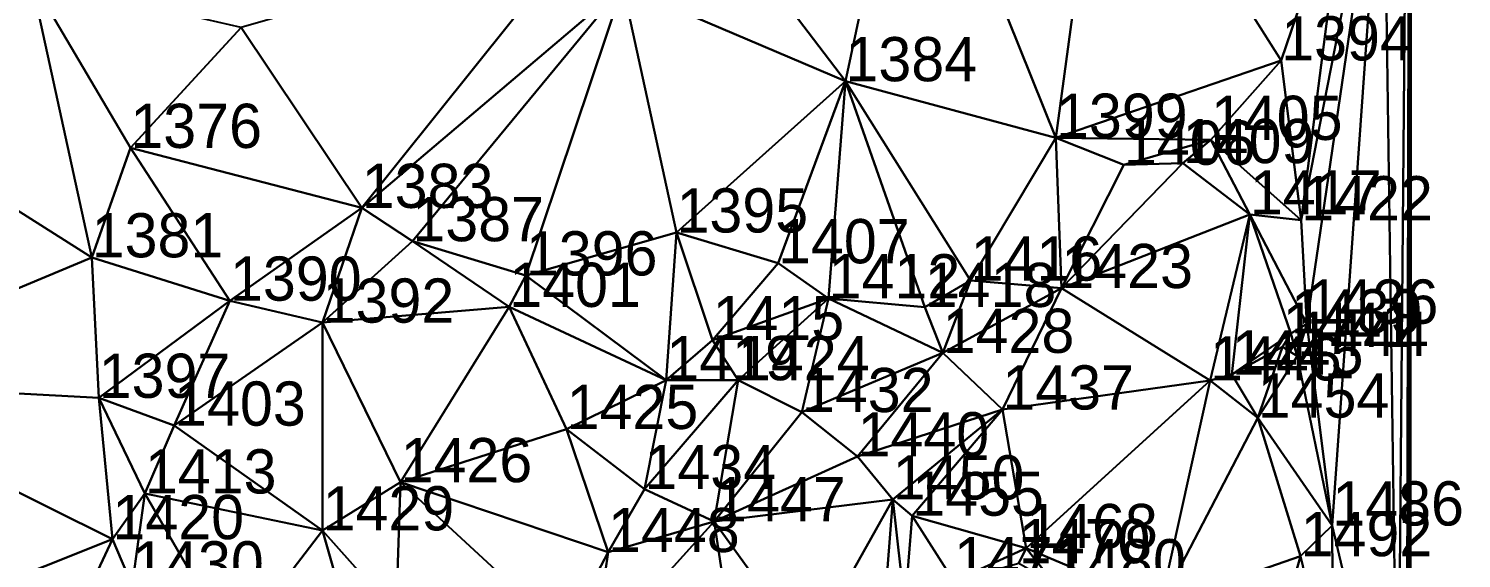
# Model space of a CAD drawing. Header units: metres. Extents: x 1121750 to 1121841, y 512624 to 512853.
# Drawn here: x 1121806.42 to 1121838.79, y 512664.54 to 512676.52 of the extents above; entities that cross this region are included whole.
import ezdxf

# ---------------------------------------------------------------- set-up
doc = ezdxf.new("R2010")
doc.units = ezdxf.units.M
doc.layers.add('shiti', color=10, linetype='CONTINUOUS')
doc.layers.add('zhuji', color=50, linetype='CONTINUOUS')

msp = doc.modelspace()

# ---------------------------------------------------------------- linework, layer by layer
for p in [(1121834.719, 512675.803, 213.86), (1121824.874, 512675.332, 213.99), (1121829.631, 512674.052, 214.11), (1121833.13, 512674.004, 213.97), (1121808.716, 512673.823, 214.53), (1121831.164, 512673.442, 214.21), (1121832.494, 512673.48, 214.09), (1121813.944, 512672.466, 214.88), (1121834.011, 512672.319, 214.26), (1121821.056, 512671.91, 214.77), (1121835.171, 512672.186, 214.2), (1121815.088, 512671.713, 215.04), (1121807.842, 512671.348, 214.8), (1121817.652, 512670.939, 215.08), (1121823.35, 512671.214, 214.92), (1121827.701, 512670.821, 214.9), (1121829.752, 512670.653, 214.94), (1121810.967, 512670.368, 214.92), (1121824.494, 512670.421, 215.09), (1121817.277, 512670.227, 215.22), (1121826.665, 512670.225, 215.13), (1121813.06, 512669.871, 215.16), (1121834.937, 512669.626, 215.05), (1121835.296, 512669.848, 214.81), (1121821.871, 512669.475, 215.42), (1121834.749, 512669.324, 215.11), (1121827.071, 512669.187, 215.59), (1121835.08, 512669.116, 215.17), (1121833.603, 512668.697, 215.4), (1121820.826, 512668.569, 215.68), (1121822.446, 512668.569, 215.74), (1121833.114, 512668.565, 215.5), (1121808.001, 512668.17, 215.12), (1121823.89, 512667.848, 216.07), (1121828.419, 512667.906, 215.94), (1121834.189, 512667.721, 215.83), (1121809.705, 512667.541, 215.34), (1121818.574, 512667.465, 215.95), (1121825.146, 512666.846, 216.46), (1121814.822, 512666.262, 216.07), (1121820.332, 512666.106, 216.5), (1121809.044, 512666.007, 215.55), (1121825.942, 512665.871, 216.83), (1121826.384, 512665.504, 216.9), (1121813.059, 512665.172, 216.33), (1121821.906, 512665.376, 216.93), (1121835.874, 512665.282, 216.79), (1121808.311, 512664.973, 215.67), (1121828.958, 512664.77, 217.08), (1121819.51, 512664.682, 216.82), (1121835.158, 512664.588, 216.98)]:
    msp.add_point(p)
at = {"layer": 'shiti'}
for points in [[(1121837.622, 512632.939), (1121837.729, 512758.565), (1121837.681, 512722.532), (1121837.622, 512632.939)], [(1121837.629, 512690.358), (1121837.622, 512632.939), (1121837.681, 512722.532), (1121837.629, 512690.358)], [(1121837.032, 512681.696), (1121837.352, 512658.992), (1121837.629, 512690.358), (1121837.032, 512681.696)], [(1121837.352, 512658.992), (1121837.538, 512649.855), (1121837.629, 512690.358), (1121837.352, 512658.992)], [(1121837.538, 512649.855), (1121837.584, 512639.138), (1121837.629, 512690.358), (1121837.538, 512649.855)], [(1121837.584, 512639.138), (1121837.622, 512632.939), (1121837.629, 512690.358), (1121837.584, 512639.138)], [(1121824.874, 512675.332), (1121826.341, 512682.23), (1121821.427, 512679.87), (1121824.874, 512675.332)], [(1121824.874, 512675.332), (1121829.631, 512674.052), (1121826.341, 512682.23), (1121824.874, 512675.332)], [(1121829.631, 512674.052), (1121830.721, 512682.137), (1121826.341, 512682.23), (1121829.631, 512674.052)], [(1121829.631, 512674.052), (1121834.719, 512675.803), (1121830.721, 512682.137), (1121829.631, 512674.052)], [(1121834.719, 512675.803), (1121836.192, 512680.141), (1121830.721, 512682.137), (1121834.719, 512675.803)], [(1121835.171, 512672.186), (1121835.296, 512669.848), (1121837.032, 512681.696), (1121835.171, 512672.186)], [(1121836.192, 512680.141), (1121835.171, 512672.186), (1121837.032, 512681.696), (1121836.192, 512680.141)], [(1121835.296, 512669.848), (1121835.874, 512665.282), (1121837.032, 512681.696), (1121835.296, 512669.848)], [(1121835.874, 512665.282), (1121837.352, 512658.992), (1121837.032, 512681.696), (1121835.874, 512665.282)], [(1121834.719, 512675.803), (1121835.171, 512672.186), (1121836.192, 512680.141), (1121834.719, 512675.803)], [(1121819.842, 512677.481), (1121824.874, 512675.332), (1121821.427, 512679.87), (1121819.842, 512677.481)], [(1121811.219, 512676.548), (1121813.944, 512672.466), (1121818.994, 512678.776), (1121811.219, 512676.548)], [(1121813.944, 512672.466), (1121819.842, 512677.481), (1121818.994, 512678.776), (1121813.944, 512672.466)], [(1121799.4, 512676.696), (1121807.842, 512671.348), (1121806.473, 512677.639), (1121799.4, 512676.696)], [(1121806.473, 512677.639), (1121808.716, 512673.823), (1121811.219, 512676.548), (1121806.473, 512677.639)], [(1121807.842, 512671.348), (1121808.716, 512673.823), (1121806.473, 512677.639), (1121807.842, 512671.348)], [(1121815.088, 512671.713), (1121819.842, 512677.481), (1121813.944, 512672.466), (1121815.088, 512671.713)], [(1121815.088, 512671.713), (1121817.652, 512670.939), (1121819.842, 512677.481), (1121815.088, 512671.713)], [(1121817.652, 512670.939), (1121821.056, 512671.91), (1121819.842, 512677.481), (1121817.652, 512670.939)], [(1121821.056, 512671.91), (1121824.874, 512675.332), (1121819.842, 512677.481), (1121821.056, 512671.91)], [(1121801.14, 512668.538), (1121807.842, 512671.348), (1121799.4, 512676.696), (1121801.14, 512668.538)], [(1121808.716, 512673.823), (1121813.944, 512672.466), (1121811.219, 512676.548), (1121808.716, 512673.823)], [(1121833.13, 512674.004), (1121834.719, 512675.803), (1121829.631, 512674.052), (1121833.13, 512674.004)], [(1121833.13, 512674.004), (1121835.171, 512672.186), (1121834.719, 512675.803), (1121833.13, 512674.004)], [(1121823.35, 512671.214), (1121824.874, 512675.332), (1121821.056, 512671.91), (1121823.35, 512671.214)], [(1121823.35, 512671.214), (1121824.494, 512670.421), (1121824.874, 512675.332), (1121823.35, 512671.214)], [(1121824.494, 512670.421), (1121826.665, 512670.225), (1121824.874, 512675.332), (1121824.494, 512670.421)], [(1121827.701, 512670.821), (1121829.631, 512674.052), (1121824.874, 512675.332), (1121827.701, 512670.821)], [(1121826.665, 512670.225), (1121827.701, 512670.821), (1121824.874, 512675.332), (1121826.665, 512670.225)], [(1121829.752, 512670.653), (1121829.631, 512674.052), (1121827.701, 512670.821), (1121829.752, 512670.653)], [(1121831.164, 512673.442), (1121833.13, 512674.004), (1121829.631, 512674.052), (1121831.164, 512673.442)], [(1121829.752, 512670.653), (1121831.164, 512673.442), (1121829.631, 512674.052), (1121829.752, 512670.653)], [(1121831.164, 512673.442), (1121832.494, 512673.48), (1121833.13, 512674.004), (1121831.164, 512673.442)], [(1121832.494, 512673.48), (1121834.011, 512672.319), (1121833.13, 512674.004), (1121832.494, 512673.48)], [(1121833.13, 512674.004), (1121834.011, 512672.319), (1121835.171, 512672.186), (1121833.13, 512674.004)], [(1121807.842, 512671.348), (1121810.967, 512670.368), (1121808.716, 512673.823), (1121807.842, 512671.348)], [(1121810.967, 512670.368), (1121813.944, 512672.466), (1121808.716, 512673.823), (1121810.967, 512670.368)], [(1121829.752, 512670.653), (1121834.011, 512672.319), (1121832.494, 512673.48), (1121829.752, 512670.653)], [(1121829.752, 512670.653), (1121832.494, 512673.48), (1121831.164, 512673.442), (1121829.752, 512670.653)], [(1121810.967, 512670.368), (1121813.06, 512669.871), (1121813.944, 512672.466), (1121810.967, 512670.368)], [(1121813.06, 512669.871), (1121815.088, 512671.713), (1121813.944, 512672.466), (1121813.06, 512669.871)], [(1121833.114, 512668.565), (1121834.011, 512672.319), (1121829.752, 512670.653), (1121833.114, 512668.565)], [(1121833.114, 512668.565), (1121833.603, 512668.697), (1121834.011, 512672.319), (1121833.114, 512668.565)], [(1121833.603, 512668.697), (1121834.937, 512669.626), (1121834.011, 512672.319), (1121833.603, 512668.697)], [(1121834.011, 512672.319), (1121835.296, 512669.848), (1121835.171, 512672.186), (1121834.011, 512672.319)], [(1121834.937, 512669.626), (1121835.296, 512669.848), (1121834.011, 512672.319), (1121834.937, 512669.626)], [(1121820.826, 512668.569), (1121821.056, 512671.91), (1121817.652, 512670.939), (1121820.826, 512668.569)], [(1121821.871, 512669.475), (1121821.056, 512671.91), (1121820.826, 512668.569), (1121821.871, 512669.475)], [(1121821.871, 512669.475), (1121823.35, 512671.214), (1121821.056, 512671.91), (1121821.871, 512669.475)], [(1121817.277, 512670.227), (1121815.088, 512671.713), (1121813.06, 512669.871), (1121817.277, 512670.227)], [(1121817.277, 512670.227), (1121817.652, 512670.939), (1121815.088, 512671.713), (1121817.277, 512670.227)], [(1121801.14, 512668.538), (1121808.001, 512668.17), (1121807.842, 512671.348), (1121801.14, 512668.538)], [(1121808.001, 512668.17), (1121810.967, 512670.368), (1121807.842, 512671.348), (1121808.001, 512668.17)], [(1121817.277, 512670.227), (1121820.826, 512668.569), (1121817.652, 512670.939), (1121817.277, 512670.227)], [(1121821.871, 512669.475), (1121824.494, 512670.421), (1121823.35, 512671.214), (1121821.871, 512669.475)], [(1121827.071, 512669.187), (1121827.701, 512670.821), (1121826.665, 512670.225), (1121827.071, 512669.187)], [(1121827.071, 512669.187), (1121829.752, 512670.653), (1121827.701, 512670.821), (1121827.071, 512669.187)], [(1121827.071, 512669.187), (1121828.419, 512667.906), (1121829.752, 512670.653), (1121827.071, 512669.187)], [(1121828.419, 512667.906), (1121833.114, 512668.565), (1121829.752, 512670.653), (1121828.419, 512667.906)], [(1121808.001, 512668.17), (1121809.705, 512667.541), (1121810.967, 512670.368), (1121808.001, 512668.17)], [(1121809.705, 512667.541), (1121813.06, 512669.871), (1121810.967, 512670.368), (1121809.705, 512667.541)], [(1121822.446, 512668.569), (1121824.494, 512670.421), (1121821.871, 512669.475), (1121822.446, 512668.569)], [(1121822.446, 512668.569), (1121823.89, 512667.848), (1121824.494, 512670.421), (1121822.446, 512668.569)], [(1121823.89, 512667.848), (1121827.071, 512669.187), (1121824.494, 512670.421), (1121823.89, 512667.848)], [(1121827.071, 512669.187), (1121826.665, 512670.225), (1121824.494, 512670.421), (1121827.071, 512669.187)], [(1121814.822, 512666.262), (1121817.277, 512670.227), (1121813.06, 512669.871), (1121814.822, 512666.262)], [(1121814.822, 512666.262), (1121818.574, 512667.465), (1121817.277, 512670.227), (1121814.822, 512666.262)], [(1121818.574, 512667.465), (1121820.826, 512668.569), (1121817.277, 512670.227), (1121818.574, 512667.465)], [(1121813.059, 512665.172), (1121813.06, 512669.871), (1121809.705, 512667.541), (1121813.059, 512665.172)], [(1121813.059, 512665.172), (1121814.822, 512666.262), (1121813.06, 512669.871), (1121813.059, 512665.172)], [(1121833.603, 512668.697), (1121834.749, 512669.324), (1121834.937, 512669.626), (1121833.603, 512668.697)], [(1121834.749, 512669.324), (1121835.08, 512669.116), (1121834.937, 512669.626), (1121834.749, 512669.324)], [(1121834.937, 512669.626), (1121835.08, 512669.116), (1121835.296, 512669.848), (1121834.937, 512669.626)], [(1121835.08, 512669.116), (1121835.874, 512665.282), (1121835.296, 512669.848), (1121835.08, 512669.116)], [(1121822.446, 512668.569), (1121821.871, 512669.475), (1121820.826, 512668.569), (1121822.446, 512668.569)], [(1121833.603, 512668.697), (1121834.189, 512667.721), (1121834.749, 512669.324), (1121833.603, 512668.697)], [(1121834.749, 512669.324), (1121834.189, 512667.721), (1121835.08, 512669.116), (1121834.749, 512669.324)], [(1121823.89, 512667.848), (1121825.146, 512666.846), (1121827.071, 512669.187), (1121823.89, 512667.848)], [(1121825.146, 512666.846), (1121828.419, 512667.906), (1121827.071, 512669.187), (1121825.146, 512666.846)], [(1121834.189, 512667.721), (1121835.874, 512665.282), (1121835.08, 512669.116), (1121834.189, 512667.721)], [(1121833.114, 512668.565), (1121834.189, 512667.721), (1121833.603, 512668.697), (1121833.114, 512668.565)], [(1121800.701, 512661.936), (1121808.311, 512664.973), (1121801.14, 512668.538), (1121800.701, 512661.936)], [(1121808.311, 512664.973), (1121808.001, 512668.17), (1121801.14, 512668.538), (1121808.311, 512664.973)], [(1121820.332, 512666.106), (1121820.826, 512668.569), (1121818.574, 512667.465), (1121820.332, 512666.106)], [(1121820.332, 512666.106), (1121822.446, 512668.569), (1121820.826, 512668.569), (1121820.332, 512666.106)], [(1121820.332, 512666.106), (1121821.906, 512665.376), (1121822.446, 512668.569), (1121820.332, 512666.106)], [(1121821.906, 512665.376), (1121823.89, 512667.848), (1121822.446, 512668.569), (1121821.906, 512665.376)], [(1121828.419, 512667.906), (1121828.958, 512664.77), (1121833.114, 512668.565), (1121828.419, 512667.906)], [(1121828.958, 512664.77), (1121831.995, 512663.489), (1121833.114, 512668.565), (1121828.958, 512664.77)], [(1121833.114, 512668.565), (1121831.995, 512663.489), (1121834.189, 512667.721), (1121833.114, 512668.565)], [(1121809.044, 512666.007), (1121809.705, 512667.541), (1121808.001, 512668.17), (1121809.044, 512666.007)], [(1121808.311, 512664.973), (1121809.044, 512666.007), (1121808.001, 512668.17), (1121808.311, 512664.973)], [(1121821.906, 512665.376), (1121825.146, 512666.846), (1121823.89, 512667.848), (1121821.906, 512665.376)], [(1121825.146, 512666.846), (1121825.942, 512665.871), (1121828.419, 512667.906), (1121825.146, 512666.846)], [(1121825.942, 512665.871), (1121826.384, 512665.504), (1121828.419, 512667.906), (1121825.942, 512665.871)], [(1121826.384, 512665.504), (1121828.958, 512664.77), (1121828.419, 512667.906), (1121826.384, 512665.504)], [(1121831.995, 512663.489), (1121835.158, 512664.588), (1121834.189, 512667.721), (1121831.995, 512663.489)], [(1121834.189, 512667.721), (1121835.158, 512664.588), (1121835.874, 512665.282), (1121834.189, 512667.721)], [(1121809.044, 512666.007), (1121813.059, 512665.172), (1121809.705, 512667.541), (1121809.044, 512666.007)], [(1121819.51, 512664.682), (1121818.574, 512667.465), (1121814.822, 512666.262), (1121819.51, 512664.682)], [(1121819.51, 512664.682), (1121820.332, 512666.106), (1121818.574, 512667.465), (1121819.51, 512664.682)], [(1121821.906, 512665.376), (1121825.942, 512665.871), (1121825.146, 512666.846), (1121821.906, 512665.376)], [(1121814.72, 512663.302), (1121814.822, 512666.262), (1121813.059, 512665.172), (1121814.72, 512663.302)], [(1121818.542, 512662.826), (1121814.822, 512666.262), (1121814.72, 512663.302), (1121818.542, 512662.826)], [(1121818.542, 512662.826), (1121819.51, 512664.682), (1121814.822, 512666.262), (1121818.542, 512662.826)], [(1121819.51, 512664.682), (1121821.906, 512665.376), (1121820.332, 512666.106), (1121819.51, 512664.682)], [(1121808.757, 512663.926), (1121809.044, 512666.007), (1121808.311, 512664.973), (1121808.757, 512663.926)], [(1121808.757, 512663.926), (1121811.045, 512662.54), (1121809.044, 512666.007), (1121808.757, 512663.926)], [(1121811.045, 512662.54), (1121813.059, 512665.172), (1121809.044, 512666.007), (1121811.045, 512662.54)], [(1121824.023, 512662.44), (1121825.942, 512665.871), (1121821.906, 512665.376), (1121824.023, 512662.44)], [(1121824.023, 512662.44), (1121825.71, 512662.86), (1121825.942, 512665.871), (1121824.023, 512662.44)], [(1121825.71, 512662.86), (1121826.217, 512663.453), (1121825.942, 512665.871), (1121825.71, 512662.86)], [(1121826.217, 512663.453), (1121826.384, 512665.504), (1121825.942, 512665.871), (1121826.217, 512663.453)], [(1121826.217, 512663.453), (1121827.323, 512664.02), (1121826.384, 512665.504), (1121826.217, 512663.453)], [(1121827.323, 512664.02), (1121828.958, 512664.77), (1121826.384, 512665.504), (1121827.323, 512664.02)], [(1121813.917, 512662.158), (1121813.059, 512665.172), (1121811.045, 512662.54), (1121813.917, 512662.158)], [(1121813.917, 512662.158), (1121814.72, 512663.302), (1121813.059, 512665.172), (1121813.917, 512662.158)], [(1121819.175, 512662.34), (1121822.573, 512660.991), (1121821.906, 512665.376), (1121819.175, 512662.34)], [(1121819.51, 512664.682), (1121819.175, 512662.34), (1121821.906, 512665.376), (1121819.51, 512664.682)], [(1121822.573, 512660.991), (1121824.023, 512662.44), (1121821.906, 512665.376), (1121822.573, 512660.991)], [(1121835.158, 512664.588), (1121835.897, 512661.523), (1121835.874, 512665.282), (1121835.158, 512664.588)], [(1121835.897, 512661.523), (1121837.352, 512658.992), (1121835.874, 512665.282), (1121835.897, 512661.523)], [(1121806.771, 512661.674), (1121808.311, 512664.973), (1121800.701, 512661.936), (1121806.771, 512661.674)], [(1121806.771, 512661.674), (1121808.757, 512663.926), (1121808.311, 512664.973), (1121806.771, 512661.674)], [(1121827.323, 512664.02), (1121828.79, 512664.429), (1121828.958, 512664.77), (1121827.323, 512664.02)], [(1121828.79, 512664.429), (1121829.593, 512663.974), (1121828.958, 512664.77), (1121828.79, 512664.429)], [(1121829.593, 512663.974), (1121831.995, 512663.489), (1121828.958, 512664.77), (1121829.593, 512663.974)], [(1121818.542, 512662.826), (1121819.175, 512662.34), (1121819.51, 512664.682), (1121818.542, 512662.826)], [(1121831.995, 512663.489), (1121834.649, 512662.785), (1121835.158, 512664.588), (1121831.995, 512663.489)], [(1121834.649, 512662.785), (1121835.897, 512661.523), (1121835.158, 512664.588), (1121834.649, 512662.785)]]:
    msp.add_lwpolyline(points, dxfattribs=at)

# ---------------------------------------------------------------- texts
at = {"layer": 'zhuji'}
for s, p in [('1394', (1121834.719, 512675.803)), ('1384', (1121824.874, 512675.332)), ('1376', (1121808.716, 512673.823)), ('1399', (1121829.631, 512674.052)), ('1405', (1121833.13, 512674.004)), ('1409', (1121832.494, 512673.48)), ('1406', (1121831.164, 512673.442)), ('1383', (1121813.944, 512672.466)), ('1417', (1121834.011, 512672.319)), ('1422', (1121835.171, 512672.186)), ('1395', (1121821.056, 512671.91)), ('1387', (1121815.088, 512671.713)), ('1381', (1121807.842, 512671.348)), ('1407', (1121823.35, 512671.214)), ('1396', (1121817.652, 512670.939)), ('1416', (1121827.701, 512670.821)), ('1423', (1121829.752, 512670.653)), ('1390', (1121810.967, 512670.368)), ('1401', (1121817.277, 512670.227)), ('1412', (1121824.494, 512670.421)), ('1418', (1121826.665, 512670.225)), ('1392', (1121813.06, 512669.871)), ('1439', (1121834.937, 512669.626)), ('1436', (1121835.296, 512669.848)), ('1415', (1121821.871, 512669.475)), ('1441', (1121834.749, 512669.324)), ('1428', (1121827.071, 512669.187)), ('1444', (1121835.08, 512669.116)), ('1445', (1121833.603, 512668.697)), ('1419', (1121820.826, 512668.569)), ('1424', (1121822.446, 512668.569)), ('1446', (1121833.114, 512668.565)), ('1397', (1121808.001, 512668.17)), ('1432', (1121823.89, 512667.848)), ('1437', (1121828.419, 512667.906)), ('1454', (1121834.189, 512667.721)), ('1403', (1121809.705, 512667.541)), ('1425', (1121818.574, 512667.465)), ('1440', (1121825.146, 512666.846)), ('1426', (1121814.822, 512666.262)), ('1434', (1121820.332, 512666.106)), ('1413', (1121809.044, 512666.007)), ('1450', (1121825.942, 512665.871)), ('1455', (1121826.384, 512665.504)), ('1429', (1121813.059, 512665.172)), ('1447', (1121821.906, 512665.376)), ('1486', (1121835.874, 512665.282)), ('1420', (1121808.311, 512664.973)), ('1468', (1121828.958, 512664.77)), ('1448', (1121819.51, 512664.682)), ('1470', (1121828.79, 512664.429)), ('1492', (1121835.158, 512664.588)), ('1430', (1121808.757, 512663.926)), ('1471', (1121827.323, 512664.02)), ('1480', (1121829.593, 512663.974))]:
    msp.add_text(s, height=1, dxfattribs=at).set_placement(p)

doc.saveas('drawing.dxf')
